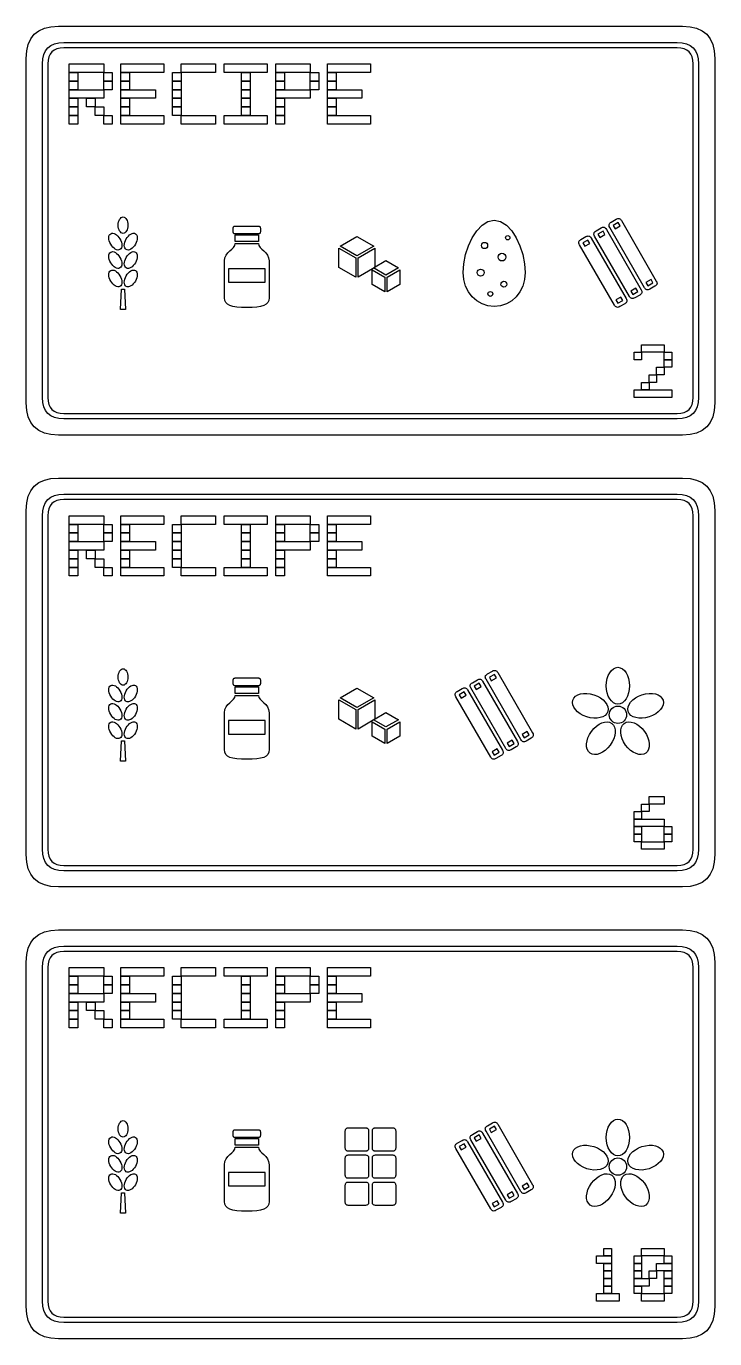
# Model space of a CAD drawing. Extents: x 4 to 272, y 4 to 252.
# Drawn here: x 72 to 136, y 130 to 252 of the extents above; entities that cross this region are included whole.
import ezdxf

# ---------------------------------------------------------------- set-up
doc = ezdxf.new("R2010")
doc.units = 0
doc.layers.add('CUT', color=1, linetype='CONTINUOUS')
doc.layers.add('RASTER', color=7, linetype='CONTINUOUS')

msp = doc.modelspace()

# ---------------------------------------------------------------- linework, layer by layer
at = {"layer": 'CUT'}
for points in [[(72, 249), (72.047, 249.703), (72.188, 250.313), (72.422, 250.828), (72.75, 251.25), (73.172, 251.578), (73.688, 251.813), (74.297, 251.953), (75, 252), (133, 252), (133.703, 251.953), (134.313, 251.813), (134.828, 251.578), (135.25, 251.25), (135.578, 250.828), (135.813, 250.313), (135.953, 249.703), (136, 249), (136, 217), (135.953, 216.297), (135.813, 215.688), (135.578, 215.172), (135.25, 214.75), (134.828, 214.422), (134.313, 214.188), (133.703, 214.047), (133, 214), (75, 214), (74.297, 214.047), (73.688, 214.188), (73.172, 214.422), (72.75, 214.75), (72.422, 215.172), (72.188, 215.688), (72.047, 216.297), (72, 217)], [(72, 207), (72.047, 207.703), (72.188, 208.313), (72.422, 208.828), (72.75, 209.25), (73.172, 209.578), (73.688, 209.813), (74.297, 209.953), (75, 210), (133, 210), (133.703, 209.953), (134.313, 209.813), (134.828, 209.578), (135.25, 209.25), (135.578, 208.828), (135.813, 208.313), (135.953, 207.703), (136, 207), (136, 175), (135.953, 174.297), (135.813, 173.688), (135.578, 173.172), (135.25, 172.75), (134.828, 172.422), (134.313, 172.188), (133.703, 172.047), (133, 172), (75, 172), (74.297, 172.047), (73.688, 172.188), (73.172, 172.422), (72.75, 172.75), (72.422, 173.172), (72.188, 173.688), (72.047, 174.297), (72, 175)], [(72, 165), (72.047, 165.703), (72.188, 166.313), (72.422, 166.828), (72.75, 167.25), (73.172, 167.578), (73.688, 167.813), (74.297, 167.953), (75, 168), (133, 168), (133.703, 167.953), (134.313, 167.813), (134.828, 167.578), (135.25, 167.25), (135.578, 166.828), (135.813, 166.313), (135.953, 165.703), (136, 165), (136, 133), (135.953, 132.297), (135.813, 131.688), (135.578, 131.172), (135.25, 130.75), (134.828, 130.422), (134.313, 130.188), (133.703, 130.047), (133, 130), (75, 130), (74.297, 130.047), (73.688, 130.188), (73.172, 130.422), (72.75, 130.75), (72.422, 131.172), (72.188, 131.688), (72.047, 132.297), (72, 133)]]:
    msp.add_lwpolyline(points, close=True, dxfattribs=at)
at = {"layer": 'RASTER'}
for points in [[(73.5, 248.5), (73.531, 248.969), (73.625, 249.375), (73.781, 249.719), (74, 250), (74.281, 250.219), (74.625, 250.375), (75.031, 250.469), (75.5, 250.5), (132.5, 250.5), (132.969, 250.469), (133.375, 250.375), (133.719, 250.219), (134, 250), (134.219, 249.719), (134.375, 249.375), (134.469, 248.969), (134.5, 248.5), (134.5, 217.5), (134.469, 217.031), (134.375, 216.625), (134.219, 216.281), (134, 216), (133.719, 215.781), (133.375, 215.625), (132.969, 215.531), (132.5, 215.5), (75.5, 215.5), (75.031, 215.531), (74.625, 215.625), (74.281, 215.781), (74, 216), (73.781, 216.281), (73.625, 216.625), (73.531, 217.031), (73.5, 217.5)], [(74, 248.5), (74, 217.5), (74.023, 217.148), (74.094, 216.844), (74.211, 216.586), (74.375, 216.375), (74.586, 216.211), (74.844, 216.094), (75.148, 216.023), (75.5, 216), (132.5, 216), (132.852, 216.023), (133.156, 216.094), (133.414, 216.211), (133.625, 216.375), (133.789, 216.586), (133.906, 216.844), (133.977, 217.148), (134, 217.5), (134, 248.5), (133.977, 248.852), (133.906, 249.156), (133.789, 249.414), (133.625, 249.625), (133.414, 249.789), (133.156, 249.906), (132.852, 249.977), (132.5, 250), (75.5, 250), (75.148, 249.977), (74.844, 249.906), (74.586, 249.789), (74.375, 249.625), (74.211, 249.414), (74.094, 249.156), (74.023, 248.852), (74, 248.5)], [(76, 248.5), (79.2, 248.5), (79.2, 247.7), (76, 247.7)], [(76, 247.7), (76.8, 247.7), (76.8, 246.9), (76, 246.9)], [(79.2, 247.7), (80, 247.7), (80, 246.9), (79.2, 246.9)], [(80.8, 248.5), (84.8, 248.5), (84.8, 247.7), (80.8, 247.7)], [(80.8, 247.7), (81.6, 247.7), (81.6, 246.9), (80.8, 246.9)], [(85.6, 247.7), (86.4, 247.7), (86.4, 246.9), (85.6, 246.9)], [(86.4, 248.5), (89.6, 248.5), (89.6, 247.7), (86.4, 247.7)], [(90.4, 248.5), (94.4, 248.5), (94.4, 247.7), (90.4, 247.7)], [(92, 247.7), (92.8, 247.7), (92.8, 246.9), (92, 246.9)], [(95.2, 248.5), (98.4, 248.5), (98.4, 247.7), (95.2, 247.7)], [(95.2, 247.7), (96, 247.7), (96, 246.9), (95.2, 246.9)], [(98.4, 247.7), (99.2, 247.7), (99.2, 246.9), (98.4, 246.9)], [(100, 248.5), (104, 248.5), (104, 247.7), (100, 247.7)], [(100, 247.7), (100.8, 247.7), (100.8, 246.9), (100, 246.9)], [(76, 246.9), (76.8, 246.9), (76.8, 246.1), (76, 246.1)], [(79.2, 246.9), (80, 246.9), (80, 246.1), (79.2, 246.1)], [(80.8, 246.9), (81.6, 246.9), (81.6, 246.1), (80.8, 246.1)], [(85.6, 246.9), (86.4, 246.9), (86.4, 246.1), (85.6, 246.1)], [(92, 246.9), (92.8, 246.9), (92.8, 246.1), (92, 246.1)], [(95.2, 246.9), (96, 246.9), (96, 246.1), (95.2, 246.1)], [(98.4, 246.9), (99.2, 246.9), (99.2, 246.1), (98.4, 246.1)], [(100, 246.9), (100.8, 246.9), (100.8, 246.1), (100, 246.1)], [(76, 246.1), (79.2, 246.1), (79.2, 245.3), (76, 245.3)], [(76, 245.3), (76.8, 245.3), (76.8, 244.5), (76, 244.5)], [(77.6, 245.3), (78.4, 245.3), (78.4, 244.5), (77.6, 244.5)], [(80.8, 246.1), (84, 246.1), (84, 245.3), (80.8, 245.3)], [(80.8, 245.3), (81.6, 245.3), (81.6, 244.5), (80.8, 244.5)], [(85.6, 246.1), (86.4, 246.1), (86.4, 245.3), (85.6, 245.3)], [(85.6, 245.3), (86.4, 245.3), (86.4, 244.5), (85.6, 244.5)], [(92, 246.1), (92.8, 246.1), (92.8, 245.3), (92, 245.3)], [(92, 245.3), (92.8, 245.3), (92.8, 244.5), (92, 244.5)], [(95.2, 246.1), (98.4, 246.1), (98.4, 245.3), (95.2, 245.3)], [(95.2, 245.3), (96, 245.3), (96, 244.5), (95.2, 244.5)], [(100, 246.1), (103.2, 246.1), (103.2, 245.3), (100, 245.3)], [(100, 245.3), (100.8, 245.3), (100.8, 244.5), (100, 244.5)], [(76, 244.5), (76.8, 244.5), (76.8, 243.7), (76, 243.7)], [(78.4, 244.5), (79.2, 244.5), (79.2, 243.7), (78.4, 243.7)], [(80.8, 244.5), (81.6, 244.5), (81.6, 243.7), (80.8, 243.7)], [(85.6, 244.5), (86.4, 244.5), (86.4, 243.7), (85.6, 243.7)], [(92, 244.5), (92.8, 244.5), (92.8, 243.7), (92, 243.7)], [(95.2, 244.5), (96, 244.5), (96, 243.7), (95.2, 243.7)], [(100, 244.5), (100.8, 244.5), (100.8, 243.7), (100, 243.7)], [(76, 243.7), (76.8, 243.7), (76.8, 242.9), (76, 242.9)], [(79.2, 243.7), (80, 243.7), (80, 242.9), (79.2, 242.9)], [(80.8, 243.7), (84.8, 243.7), (84.8, 242.9), (80.8, 242.9)], [(86.4, 243.7), (89.6, 243.7), (89.6, 242.9), (86.4, 242.9)], [(90.4, 243.7), (94.4, 243.7), (94.4, 242.9), (90.4, 242.9)], [(95.2, 243.7), (96, 243.7), (96, 242.9), (95.2, 242.9)], [(100, 243.7), (104, 243.7), (104, 242.9), (100, 242.9)], [(81.45, 233.51), (81.441, 233.356), (81.415, 233.212), (81.373, 233.082), (81.318, 232.969), (81.252, 232.876), (81.175, 232.805), (81.091, 232.761), (81, 232.745), (80.909, 232.761), (80.825, 232.805), (80.748, 232.876), (80.682, 232.969), (80.627, 233.082), (80.585, 233.212), (80.559, 233.356), (80.55, 233.51), (80.559, 233.664), (80.585, 233.808), (80.627, 233.938), (80.682, 234.051), (80.748, 234.144), (80.825, 234.215), (80.909, 234.259), (81, 234.275), (81.091, 234.259), (81.175, 234.215), (81.252, 234.144), (81.318, 234.051), (81.373, 233.938), (81.415, 233.808), (81.441, 233.664), (81.45, 233.51)], [(91.24, 233.24), (91.243, 233.282), (91.251, 233.319), (91.265, 233.35), (91.285, 233.375), (91.31, 233.395), (91.341, 233.409), (91.378, 233.417), (91.42, 233.42), (93.58, 233.42), (93.622, 233.417), (93.659, 233.409), (93.69, 233.395), (93.715, 233.375), (93.735, 233.35), (93.749, 233.319), (93.757, 233.282), (93.76, 233.24), (93.76, 232.88), (93.757, 232.838), (93.749, 232.801), (93.735, 232.77), (93.715, 232.745), (93.69, 232.725), (93.659, 232.711), (93.622, 232.703), (93.58, 232.7), (91.42, 232.7), (91.378, 232.703), (91.341, 232.711), (91.31, 232.725), (91.285, 232.745), (91.265, 232.77), (91.251, 232.801), (91.243, 232.838), (91.24, 232.88)], [(115.5, 233.96), (116.089, 233.84), (116.633, 233.504), (117.123, 232.992), (117.548, 232.34), (117.896, 231.587), (118.158, 230.771), (118.323, 229.929), (118.38, 229.1), (118.323, 228.448), (118.158, 227.848), (117.896, 227.312), (117.548, 226.85), (117.123, 226.472), (116.633, 226.189), (116.089, 226.012), (115.5, 225.95), (114.911, 226.012), (114.367, 226.189), (113.877, 226.472), (113.453, 226.85), (113.104, 227.312), (112.842, 227.848), (112.677, 228.448), (112.62, 229.1), (112.677, 229.929), (112.842, 230.771), (113.104, 231.587), (113.453, 232.34), (113.877, 232.992), (114.367, 233.504), (114.911, 233.84), (115.5, 233.96)], [(124.834, 232.491), (124.797, 232.567), (124.775, 232.639), (124.769, 232.706), (124.777, 232.77), (124.802, 232.829), (124.841, 232.884), (124.896, 232.936), (124.966, 232.983), (125.434, 233.253), (125.51, 233.29), (125.581, 233.312), (125.649, 233.319), (125.713, 233.31), (125.772, 233.286), (125.827, 233.246), (125.879, 233.191), (125.926, 233.121), (129.166, 227.509), (129.203, 227.433), (129.225, 227.361), (129.231, 227.294), (129.223, 227.23), (129.198, 227.171), (129.159, 227.116), (129.104, 227.064), (129.034, 227.017), (128.566, 226.747), (128.49, 226.71), (128.419, 226.688), (128.351, 226.681), (128.287, 226.69), (128.228, 226.714), (128.173, 226.754), (128.121, 226.809), (128.074, 226.879)], [(126.237, 233.301), (126.2, 233.377), (126.178, 233.449), (126.172, 233.516), (126.18, 233.58), (126.204, 233.639), (126.244, 233.694), (126.299, 233.746), (126.369, 233.793), (126.837, 234.063), (126.913, 234.1), (126.984, 234.122), (127.052, 234.129), (127.116, 234.12), (127.175, 234.096), (127.23, 234.056), (127.281, 234.001), (127.329, 233.931), (130.569, 228.319), (130.606, 228.243), (130.628, 228.171), (130.634, 228.104), (130.626, 228.04), (130.601, 227.981), (130.562, 227.926), (130.507, 227.874), (130.437, 227.827), (129.969, 227.557), (129.893, 227.52), (129.821, 227.498), (129.754, 227.491), (129.69, 227.5), (129.631, 227.524), (129.576, 227.564), (129.524, 227.619), (129.477, 227.689)], [(126.549, 233.481), (126.729, 233.169), (127.197, 233.439), (127.017, 233.751), (126.549, 233.481)], [(80.709, 232.228), (80.786, 232.073), (80.841, 231.92), (80.874, 231.771), (80.885, 231.631), (80.874, 231.504), (80.841, 231.394), (80.785, 231.304), (80.708, 231.24), (80.612, 231.205), (80.507, 231.201), (80.395, 231.228), (80.279, 231.281), (80.164, 231.361), (80.051, 231.464), (79.946, 231.588), (79.851, 231.733), (79.774, 231.887), (79.719, 232.04), (79.686, 232.189), (79.675, 232.329), (79.686, 232.456), (79.719, 232.566), (79.775, 232.656), (79.853, 232.72), (79.948, 232.755), (80.053, 232.759), (80.165, 232.732), (80.281, 232.679), (80.396, 232.599), (80.509, 232.496), (80.614, 232.372), (80.709, 232.228)], [(82.149, 231.733), (82.054, 231.588), (81.949, 231.464), (81.836, 231.361), (81.721, 231.281), (81.605, 231.228), (81.493, 231.201), (81.388, 231.205), (81.293, 231.24), (81.215, 231.304), (81.159, 231.394), (81.126, 231.504), (81.115, 231.631), (81.126, 231.771), (81.159, 231.92), (81.214, 232.073), (81.291, 232.228), (81.386, 232.372), (81.491, 232.496), (81.604, 232.599), (81.719, 232.679), (81.835, 232.732), (81.947, 232.759), (82.052, 232.755), (82.148, 232.72), (82.225, 232.656), (82.281, 232.566), (82.314, 232.456), (82.325, 232.329), (82.314, 232.189), (82.281, 232.04), (82.226, 231.887), (82.149, 231.733)], [(91.42, 231.8), (93.58, 231.8), (93.623, 231.612), (93.735, 231.446), (93.893, 231.287), (94.075, 231.125), (94.257, 230.946), (94.415, 230.737), (94.527, 230.486), (94.57, 230.18), (94.57, 226.76), (94.54, 226.515), (94.449, 226.316), (94.295, 226.159), (94.075, 226.04), (93.788, 225.955), (93.431, 225.899), (93.002, 225.869), (92.5, 225.86), (91.998, 225.869), (91.569, 225.899), (91.212, 225.955), (90.925, 226.04), (90.705, 226.159), (90.551, 226.316), (90.46, 226.515), (90.43, 226.76), (90.43, 230.18), (90.473, 230.486), (90.585, 230.737), (90.743, 230.946), (90.925, 231.125), (91.107, 231.287), (91.265, 231.446), (91.377, 231.612), (91.42, 231.8)], [(91.42, 232.61), (93.58, 232.61), (93.58, 231.98), (91.42, 231.98)], [(102.74, 232.466), (104.306, 231.566), (102.74, 230.666), (101.174, 231.566)], [(123.431, 231.681), (123.394, 231.757), (123.372, 231.829), (123.366, 231.896), (123.374, 231.96), (123.399, 232.019), (123.438, 232.074), (123.493, 232.126), (123.563, 232.173), (124.031, 232.443), (124.107, 232.48), (124.179, 232.502), (124.246, 232.509), (124.31, 232.5), (124.369, 232.476), (124.424, 232.436), (124.476, 232.381), (124.523, 232.311), (127.763, 226.699), (127.8, 226.623), (127.822, 226.551), (127.828, 226.484), (127.82, 226.42), (127.796, 226.361), (127.756, 226.306), (127.701, 226.254), (127.631, 226.207), (127.163, 225.937), (127.087, 225.9), (127.016, 225.878), (126.948, 225.871), (126.884, 225.88), (126.825, 225.904), (126.77, 225.944), (126.719, 225.999), (126.671, 226.069)], [(123.743, 231.861), (123.923, 231.549), (124.391, 231.819), (124.211, 232.131), (123.743, 231.861)], [(125.146, 232.671), (125.326, 232.359), (125.794, 232.629), (125.614, 232.941), (125.146, 232.671)], [(80.709, 230.517), (80.786, 230.363), (80.841, 230.21), (80.874, 230.061), (80.885, 229.921), (80.874, 229.794), (80.841, 229.684), (80.785, 229.594), (80.708, 229.53), (80.612, 229.495), (80.507, 229.491), (80.395, 229.518), (80.279, 229.571), (80.164, 229.651), (80.051, 229.754), (79.946, 229.878), (79.851, 230.023), (79.774, 230.177), (79.719, 230.33), (79.686, 230.479), (79.675, 230.619), (79.686, 230.746), (79.719, 230.856), (79.775, 230.946), (79.853, 231.01), (79.948, 231.045), (80.053, 231.049), (80.165, 231.022), (80.281, 230.969), (80.396, 230.889), (80.509, 230.786), (80.614, 230.662), (80.709, 230.517)], [(82.149, 230.023), (82.054, 229.878), (81.949, 229.754), (81.836, 229.651), (81.721, 229.571), (81.605, 229.518), (81.493, 229.491), (81.388, 229.495), (81.293, 229.53), (81.215, 229.594), (81.159, 229.684), (81.126, 229.794), (81.115, 229.921), (81.126, 230.061), (81.159, 230.21), (81.214, 230.363), (81.291, 230.517), (81.386, 230.662), (81.491, 230.786), (81.604, 230.889), (81.719, 230.969), (81.835, 231.022), (81.947, 231.049), (82.052, 231.045), (82.148, 231.01), (82.225, 230.946), (82.281, 230.856), (82.314, 230.746), (82.325, 230.619), (82.314, 230.479), (82.281, 230.33), (82.226, 230.177), (82.149, 230.023)], [(101.064, 231.377), (102.63, 230.477), (102.63, 228.677), (101.064, 229.577)], [(102.85, 230.477), (104.416, 231.377), (104.416, 229.577), (102.85, 228.677)], [(90.79, 229.46), (90.79, 228.2), (94.21, 228.2), (94.21, 229.46), (90.79, 229.46)], [(105.44, 230.216), (106.614, 229.541), (105.44, 228.866), (104.266, 229.541)], [(80.709, 228.808), (80.786, 228.653), (80.841, 228.5), (80.874, 228.351), (80.885, 228.211), (80.874, 228.084), (80.841, 227.974), (80.785, 227.884), (80.708, 227.82), (80.612, 227.785), (80.507, 227.781), (80.395, 227.808), (80.279, 227.861), (80.164, 227.941), (80.051, 228.044), (79.946, 228.168), (79.851, 228.313), (79.774, 228.467), (79.719, 228.62), (79.686, 228.769), (79.675, 228.909), (79.686, 229.036), (79.719, 229.146), (79.775, 229.236), (79.853, 229.3), (79.948, 229.335), (80.053, 229.339), (80.165, 229.312), (80.281, 229.259), (80.396, 229.179), (80.509, 229.076), (80.614, 228.952), (80.709, 228.808)], [(82.149, 228.313), (82.054, 228.168), (81.949, 228.044), (81.836, 227.941), (81.721, 227.861), (81.605, 227.808), (81.493, 227.781), (81.388, 227.785), (81.293, 227.82), (81.215, 227.884), (81.159, 227.974), (81.126, 228.084), (81.115, 228.211), (81.126, 228.351), (81.159, 228.5), (81.214, 228.653), (81.291, 228.808), (81.386, 228.952), (81.491, 229.076), (81.604, 229.179), (81.719, 229.259), (81.835, 229.312), (81.947, 229.339), (82.052, 229.335), (82.148, 229.3), (82.225, 229.236), (82.281, 229.146), (82.314, 229.036), (82.325, 228.909), (82.314, 228.769), (82.281, 228.62), (82.226, 228.467), (82.149, 228.313)], [(104.156, 229.352), (105.33, 228.677), (105.33, 227.327), (104.156, 228.002)], [(105.55, 228.677), (106.724, 229.352), (106.724, 228.002), (105.55, 227.327)], [(129.609, 228.181), (129.789, 227.869), (130.257, 228.139), (130.077, 228.451), (129.609, 228.181)], [(80.865, 227.57), (81.135, 227.57), (81.225, 225.68), (80.775, 225.68)], [(128.206, 227.371), (128.386, 227.059), (128.854, 227.329), (128.674, 227.641), (128.206, 227.371)], [(126.803, 226.561), (126.983, 226.249), (127.451, 226.519), (127.271, 226.831), (126.803, 226.561)], [(129.2, 222.4), (131.3, 222.4), (131.3, 221.7), (129.2, 221.7)], [(128.5, 221.7), (129.2, 221.7), (129.2, 221), (128.5, 221)], [(131.3, 221.7), (132, 221.7), (132, 221), (131.3, 221)], [(131.3, 221), (132, 221), (132, 220.3), (131.3, 220.3)], [(129.9, 219.6), (130.6, 219.6), (130.6, 218.9), (129.9, 218.9)], [(130.6, 220.3), (131.3, 220.3), (131.3, 219.6), (130.6, 219.6)], [(129.2, 218.9), (129.9, 218.9), (129.9, 218.2), (129.2, 218.2)], [(128.5, 218.2), (132, 218.2), (132, 217.5), (128.5, 217.5)], [(73.5, 206.5), (73.531, 206.969), (73.625, 207.375), (73.781, 207.719), (74, 208), (74.281, 208.219), (74.625, 208.375), (75.031, 208.469), (75.5, 208.5), (132.5, 208.5), (132.969, 208.469), (133.375, 208.375), (133.719, 208.219), (134, 208), (134.219, 207.719), (134.375, 207.375), (134.469, 206.969), (134.5, 206.5), (134.5, 175.5), (134.469, 175.031), (134.375, 174.625), (134.219, 174.281), (134, 174), (133.719, 173.781), (133.375, 173.625), (132.969, 173.531), (132.5, 173.5), (75.5, 173.5), (75.031, 173.531), (74.625, 173.625), (74.281, 173.781), (74, 174), (73.781, 174.281), (73.625, 174.625), (73.531, 175.031), (73.5, 175.5)], [(74, 206.5), (74, 175.5), (74.023, 175.148), (74.094, 174.844), (74.211, 174.586), (74.375, 174.375), (74.586, 174.211), (74.844, 174.094), (75.148, 174.023), (75.5, 174), (132.5, 174), (132.852, 174.023), (133.156, 174.094), (133.414, 174.211), (133.625, 174.375), (133.789, 174.586), (133.906, 174.844), (133.977, 175.148), (134, 175.5), (134, 206.5), (133.977, 206.852), (133.906, 207.156), (133.789, 207.414), (133.625, 207.625), (133.414, 207.789), (133.156, 207.906), (132.852, 207.977), (132.5, 208), (75.5, 208), (75.148, 207.977), (74.844, 207.906), (74.586, 207.789), (74.375, 207.625), (74.211, 207.414), (74.094, 207.156), (74.023, 206.852), (74, 206.5)], [(76, 206.5), (79.2, 206.5), (79.2, 205.7), (76, 205.7)], [(80.8, 206.5), (84.8, 206.5), (84.8, 205.7), (80.8, 205.7)], [(86.4, 206.5), (89.6, 206.5), (89.6, 205.7), (86.4, 205.7)], [(90.4, 206.5), (94.4, 206.5), (94.4, 205.7), (90.4, 205.7)], [(95.2, 206.5), (98.4, 206.5), (98.4, 205.7), (95.2, 205.7)], [(100, 206.5), (104, 206.5), (104, 205.7), (100, 205.7)], [(76, 205.7), (76.8, 205.7), (76.8, 204.9), (76, 204.9)], [(79.2, 205.7), (80, 205.7), (80, 204.9), (79.2, 204.9)], [(80.8, 205.7), (81.6, 205.7), (81.6, 204.9), (80.8, 204.9)], [(85.6, 205.7), (86.4, 205.7), (86.4, 204.9), (85.6, 204.9)], [(92, 205.7), (92.8, 205.7), (92.8, 204.9), (92, 204.9)], [(95.2, 205.7), (96, 205.7), (96, 204.9), (95.2, 204.9)], [(98.4, 205.7), (99.2, 205.7), (99.2, 204.9), (98.4, 204.9)], [(100, 205.7), (100.8, 205.7), (100.8, 204.9), (100, 204.9)], [(76, 204.9), (76.8, 204.9), (76.8, 204.1), (76, 204.1)], [(76, 204.1), (79.2, 204.1), (79.2, 203.3), (76, 203.3)], [(79.2, 204.9), (80, 204.9), (80, 204.1), (79.2, 204.1)], [(80.8, 204.9), (81.6, 204.9), (81.6, 204.1), (80.8, 204.1)], [(80.8, 204.1), (84, 204.1), (84, 203.3), (80.8, 203.3)], [(85.6, 204.9), (86.4, 204.9), (86.4, 204.1), (85.6, 204.1)], [(85.6, 204.1), (86.4, 204.1), (86.4, 203.3), (85.6, 203.3)], [(92, 204.9), (92.8, 204.9), (92.8, 204.1), (92, 204.1)], [(92, 204.1), (92.8, 204.1), (92.8, 203.3), (92, 203.3)], [(95.2, 204.9), (96, 204.9), (96, 204.1), (95.2, 204.1)], [(95.2, 204.1), (98.4, 204.1), (98.4, 203.3), (95.2, 203.3)], [(98.4, 204.9), (99.2, 204.9), (99.2, 204.1), (98.4, 204.1)], [(100, 204.9), (100.8, 204.9), (100.8, 204.1), (100, 204.1)], [(100, 204.1), (103.2, 204.1), (103.2, 203.3), (100, 203.3)], [(76, 203.3), (76.8, 203.3), (76.8, 202.5), (76, 202.5)], [(77.6, 203.3), (78.4, 203.3), (78.4, 202.5), (77.6, 202.5)], [(80.8, 203.3), (81.6, 203.3), (81.6, 202.5), (80.8, 202.5)], [(85.6, 203.3), (86.4, 203.3), (86.4, 202.5), (85.6, 202.5)], [(92, 203.3), (92.8, 203.3), (92.8, 202.5), (92, 202.5)], [(95.2, 203.3), (96, 203.3), (96, 202.5), (95.2, 202.5)], [(100, 203.3), (100.8, 203.3), (100.8, 202.5), (100, 202.5)], [(76, 202.5), (76.8, 202.5), (76.8, 201.7), (76, 201.7)], [(76, 201.7), (76.8, 201.7), (76.8, 200.9), (76, 200.9)], [(78.4, 202.5), (79.2, 202.5), (79.2, 201.7), (78.4, 201.7)], [(79.2, 201.7), (80, 201.7), (80, 200.9), (79.2, 200.9)], [(80.8, 202.5), (81.6, 202.5), (81.6, 201.7), (80.8, 201.7)], [(80.8, 201.7), (84.8, 201.7), (84.8, 200.9), (80.8, 200.9)], [(85.6, 202.5), (86.4, 202.5), (86.4, 201.7), (85.6, 201.7)], [(86.4, 201.7), (89.6, 201.7), (89.6, 200.9), (86.4, 200.9)], [(90.4, 201.7), (94.4, 201.7), (94.4, 200.9), (90.4, 200.9)], [(92, 202.5), (92.8, 202.5), (92.8, 201.7), (92, 201.7)], [(95.2, 202.5), (96, 202.5), (96, 201.7), (95.2, 201.7)], [(95.2, 201.7), (96, 201.7), (96, 200.9), (95.2, 200.9)], [(100, 202.5), (100.8, 202.5), (100.8, 201.7), (100, 201.7)], [(100, 201.7), (104, 201.7), (104, 200.9), (100, 200.9)], [(81.45, 191.51), (81.441, 191.356), (81.415, 191.212), (81.373, 191.082), (81.318, 190.969), (81.252, 190.876), (81.175, 190.805), (81.091, 190.761), (81, 190.745), (80.909, 190.761), (80.825, 190.805), (80.748, 190.876), (80.682, 190.969), (80.627, 191.082), (80.585, 191.212), (80.559, 191.356), (80.55, 191.51), (80.559, 191.664), (80.585, 191.808), (80.627, 191.938), (80.682, 192.051), (80.748, 192.144), (80.825, 192.215), (80.909, 192.259), (81, 192.275), (81.091, 192.259), (81.175, 192.215), (81.252, 192.144), (81.318, 192.051), (81.373, 191.938), (81.415, 191.808), (81.441, 191.664), (81.45, 191.51)], [(114.737, 191.301), (114.7, 191.377), (114.678, 191.449), (114.672, 191.516), (114.68, 191.58), (114.704, 191.639), (114.744, 191.694), (114.799, 191.746), (114.869, 191.793), (115.337, 192.063), (115.413, 192.1), (115.484, 192.122), (115.552, 192.129), (115.616, 192.12), (115.675, 192.096), (115.73, 192.056), (115.781, 192.001), (115.829, 191.931), (119.069, 186.319), (119.106, 186.243), (119.128, 186.171), (119.134, 186.104), (119.126, 186.04), (119.101, 185.981), (119.062, 185.926), (119.007, 185.874), (118.937, 185.827), (118.469, 185.557), (118.393, 185.52), (118.321, 185.498), (118.254, 185.491), (118.19, 185.5), (118.131, 185.524), (118.076, 185.564), (118.024, 185.619), (117.977, 185.689)], [(115.049, 191.481), (115.229, 191.169), (115.697, 191.439), (115.517, 191.751), (115.049, 191.481)], [(128.08, 190.7), (128.058, 190.355), (127.995, 190.034), (127.896, 189.744), (127.764, 189.491), (127.604, 189.282), (127.42, 189.124), (127.218, 189.025), (127, 188.99), (126.782, 189.025), (126.58, 189.124), (126.396, 189.282), (126.236, 189.491), (126.104, 189.744), (126.005, 190.034), (125.942, 190.355), (125.92, 190.7), (125.942, 191.045), (126.005, 191.366), (126.104, 191.656), (126.236, 191.909), (126.396, 192.118), (126.58, 192.276), (126.782, 192.375), (127, 192.41), (127.218, 192.375), (127.42, 192.276), (127.604, 192.118), (127.764, 191.909), (127.896, 191.656), (127.995, 191.366), (128.058, 191.045), (128.08, 190.7)], [(80.709, 190.228), (80.786, 190.073), (80.841, 189.92), (80.874, 189.771), (80.885, 189.631), (80.874, 189.504), (80.841, 189.394), (80.785, 189.304), (80.708, 189.24), (80.612, 189.205), (80.507, 189.201), (80.395, 189.228), (80.279, 189.281), (80.164, 189.361), (80.051, 189.464), (79.946, 189.588), (79.851, 189.733), (79.774, 189.887), (79.719, 190.04), (79.686, 190.189), (79.675, 190.329), (79.686, 190.456), (79.719, 190.566), (79.775, 190.656), (79.853, 190.72), (79.948, 190.755), (80.053, 190.759), (80.165, 190.732), (80.281, 190.679), (80.396, 190.599), (80.509, 190.496), (80.614, 190.372), (80.709, 190.228)], [(82.149, 189.733), (82.054, 189.588), (81.949, 189.464), (81.836, 189.361), (81.721, 189.281), (81.605, 189.228), (81.493, 189.201), (81.388, 189.205), (81.293, 189.24), (81.215, 189.304), (81.159, 189.394), (81.126, 189.504), (81.115, 189.631), (81.126, 189.771), (81.159, 189.92), (81.214, 190.073), (81.291, 190.228), (81.386, 190.372), (81.491, 190.496), (81.604, 190.599), (81.719, 190.679), (81.835, 190.732), (81.947, 190.759), (82.052, 190.755), (82.148, 190.72), (82.225, 190.656), (82.281, 190.566), (82.314, 190.456), (82.325, 190.329), (82.314, 190.189), (82.281, 190.04), (82.226, 189.887), (82.149, 189.733)], [(91.24, 191.24), (91.243, 191.282), (91.251, 191.319), (91.265, 191.35), (91.285, 191.375), (91.31, 191.395), (91.341, 191.409), (91.378, 191.417), (91.42, 191.42), (93.58, 191.42), (93.622, 191.417), (93.659, 191.409), (93.69, 191.395), (93.715, 191.375), (93.735, 191.35), (93.749, 191.319), (93.757, 191.282), (93.76, 191.24), (93.76, 190.88), (93.757, 190.838), (93.749, 190.801), (93.735, 190.77), (93.715, 190.745), (93.69, 190.725), (93.659, 190.711), (93.622, 190.703), (93.58, 190.7), (91.42, 190.7), (91.378, 190.703), (91.341, 190.711), (91.31, 190.725), (91.285, 190.745), (91.265, 190.77), (91.251, 190.801), (91.243, 190.838), (91.24, 190.88)], [(91.42, 190.61), (93.58, 190.61), (93.58, 189.98), (91.42, 189.98)], [(102.74, 190.466), (104.306, 189.566), (102.74, 188.666), (101.174, 189.566)], [(111.931, 189.681), (111.894, 189.757), (111.872, 189.829), (111.866, 189.896), (111.874, 189.96), (111.899, 190.019), (111.938, 190.074), (111.993, 190.126), (112.063, 190.173), (112.531, 190.443), (112.607, 190.48), (112.679, 190.502), (112.746, 190.509), (112.81, 190.5), (112.869, 190.476), (112.924, 190.436), (112.976, 190.381), (113.023, 190.311), (116.263, 184.699), (116.3, 184.623), (116.322, 184.551), (116.328, 184.484), (116.32, 184.42), (116.296, 184.361), (116.256, 184.306), (116.201, 184.254), (116.131, 184.207), (115.663, 183.937), (115.587, 183.9), (115.516, 183.878), (115.448, 183.871), (115.384, 183.88), (115.325, 183.904), (115.27, 183.944), (115.219, 183.999), (115.171, 184.069)], [(113.334, 190.491), (113.297, 190.567), (113.275, 190.639), (113.269, 190.706), (113.277, 190.77), (113.302, 190.829), (113.341, 190.884), (113.396, 190.936), (113.466, 190.983), (113.934, 191.253), (114.01, 191.29), (114.081, 191.312), (114.149, 191.319), (114.213, 191.31), (114.272, 191.286), (114.327, 191.246), (114.379, 191.191), (114.426, 191.121), (117.666, 185.509), (117.703, 185.433), (117.725, 185.361), (117.731, 185.294), (117.723, 185.23), (117.698, 185.171), (117.659, 185.116), (117.604, 185.064), (117.534, 185.017), (117.066, 184.747), (116.99, 184.71), (116.919, 184.688), (116.851, 184.681), (116.787, 184.69), (116.728, 184.714), (116.673, 184.754), (116.621, 184.809), (116.574, 184.879)], [(113.646, 190.671), (113.826, 190.359), (114.294, 190.629), (114.114, 190.941), (113.646, 190.671)], [(91.42, 189.8), (93.58, 189.8), (93.623, 189.612), (93.735, 189.446), (93.893, 189.287), (94.075, 189.125), (94.257, 188.946), (94.415, 188.737), (94.527, 188.486), (94.57, 188.18), (94.57, 184.76), (94.54, 184.515), (94.449, 184.316), (94.295, 184.159), (94.075, 184.04), (93.788, 183.955), (93.431, 183.899), (93.002, 183.869), (92.5, 183.86), (91.998, 183.869), (91.569, 183.899), (91.212, 183.955), (90.925, 184.04), (90.705, 184.159), (90.551, 184.316), (90.46, 184.515), (90.43, 184.76), (90.43, 188.18), (90.473, 188.486), (90.585, 188.737), (90.743, 188.946), (90.925, 189.125), (91.107, 189.287), (91.265, 189.446), (91.377, 189.612), (91.42, 189.8)], [(101.064, 189.377), (102.63, 188.477), (102.63, 186.677), (101.064, 187.577)], [(102.85, 188.477), (104.416, 189.377), (104.416, 187.577), (102.85, 186.677)], [(112.243, 189.861), (112.423, 189.549), (112.891, 189.819), (112.711, 190.131), (112.243, 189.861)], [(124.766, 189.861), (125.087, 189.734), (125.373, 189.575), (125.618, 189.391), (125.818, 189.187), (125.967, 188.97), (126.061, 188.747), (126.093, 188.524), (126.058, 188.306), (125.958, 188.11), (125.801, 187.948), (125.594, 187.822), (125.346, 187.734), (125.065, 187.687), (124.758, 187.682), (124.433, 187.722), (124.098, 187.807), (123.777, 187.935), (123.492, 188.094), (123.246, 188.278), (123.046, 188.482), (122.897, 188.698), (122.804, 188.921), (122.772, 189.145), (122.806, 189.363), (122.906, 189.559), (123.064, 189.721), (123.27, 189.847), (123.518, 189.934), (123.8, 189.982), (124.107, 189.986), (124.431, 189.947), (124.766, 189.861)], [(129.902, 187.807), (129.567, 187.722), (129.242, 187.682), (128.935, 187.687), (128.654, 187.734), (128.406, 187.822), (128.199, 187.948), (128.042, 188.11), (127.942, 188.306), (127.907, 188.524), (127.939, 188.747), (128.033, 188.97), (128.182, 189.187), (128.382, 189.391), (128.627, 189.575), (128.913, 189.734), (129.234, 189.861), (129.569, 189.947), (129.893, 189.986), (130.2, 189.982), (130.482, 189.934), (130.73, 189.847), (130.936, 189.721), (131.094, 189.559), (131.194, 189.363), (131.228, 189.145), (131.196, 188.921), (131.103, 188.698), (130.954, 188.482), (130.754, 188.278), (130.508, 188.094), (130.223, 187.935), (129.902, 187.807)], [(80.709, 188.517), (80.786, 188.363), (80.841, 188.21), (80.874, 188.061), (80.885, 187.921), (80.874, 187.794), (80.841, 187.684), (80.785, 187.594), (80.708, 187.53), (80.612, 187.495), (80.507, 187.491), (80.395, 187.518), (80.279, 187.571), (80.164, 187.651), (80.051, 187.754), (79.946, 187.878), (79.851, 188.023), (79.774, 188.177), (79.719, 188.33), (79.686, 188.479), (79.675, 188.619), (79.686, 188.746), (79.719, 188.856), (79.775, 188.946), (79.853, 189.01), (79.948, 189.045), (80.053, 189.049), (80.165, 189.022), (80.281, 188.969), (80.396, 188.889), (80.509, 188.786), (80.614, 188.662), (80.709, 188.517)], [(82.149, 188.023), (82.054, 187.878), (81.949, 187.754), (81.836, 187.651), (81.721, 187.571), (81.605, 187.518), (81.493, 187.491), (81.388, 187.495), (81.293, 187.53), (81.215, 187.594), (81.159, 187.684), (81.126, 187.794), (81.115, 187.921), (81.126, 188.061), (81.159, 188.21), (81.214, 188.363), (81.291, 188.517), (81.386, 188.662), (81.491, 188.786), (81.604, 188.889), (81.719, 188.969), (81.835, 189.022), (81.947, 189.049), (82.052, 189.045), (82.148, 189.01), (82.225, 188.946), (82.281, 188.856), (82.314, 188.746), (82.325, 188.619), (82.314, 188.479), (82.281, 188.33), (82.226, 188.177), (82.149, 188.023)], [(105.44, 188.216), (106.614, 187.541), (105.44, 186.866), (104.266, 187.541)], [(80.709, 186.808), (80.786, 186.653), (80.841, 186.5), (80.874, 186.351), (80.885, 186.211), (80.874, 186.084), (80.841, 185.974), (80.785, 185.884), (80.708, 185.82), (80.612, 185.785), (80.507, 185.781), (80.395, 185.808), (80.279, 185.861), (80.164, 185.941), (80.051, 186.044), (79.946, 186.168), (79.851, 186.313), (79.774, 186.467), (79.719, 186.62), (79.686, 186.769), (79.675, 186.909), (79.686, 187.036), (79.719, 187.146), (79.775, 187.236), (79.853, 187.3), (79.948, 187.335), (80.053, 187.339), (80.165, 187.312), (80.281, 187.259), (80.396, 187.179), (80.509, 187.076), (80.614, 186.952), (80.709, 186.808)], [(82.149, 186.313), (82.054, 186.168), (81.949, 186.044), (81.836, 185.941), (81.721, 185.861), (81.605, 185.808), (81.493, 185.781), (81.388, 185.785), (81.293, 185.82), (81.215, 185.884), (81.159, 185.974), (81.126, 186.084), (81.115, 186.211), (81.126, 186.351), (81.159, 186.5), (81.214, 186.653), (81.291, 186.808), (81.386, 186.952), (81.491, 187.076), (81.604, 187.179), (81.719, 187.259), (81.835, 187.312), (81.947, 187.339), (82.052, 187.335), (82.148, 187.3), (82.225, 187.236), (82.281, 187.146), (82.314, 187.036), (82.325, 186.909), (82.314, 186.769), (82.281, 186.62), (82.226, 186.467), (82.149, 186.313)], [(90.79, 187.46), (90.79, 186.2), (94.21, 186.2), (94.21, 187.46), (90.79, 187.46)], [(104.156, 187.352), (105.33, 186.677), (105.33, 185.327), (104.156, 186.002)], [(105.55, 186.677), (106.724, 187.352), (106.724, 186.002), (105.55, 185.327)], [(124.539, 186.45), (124.76, 186.716), (124.999, 186.939), (125.25, 187.116), (125.506, 187.243), (125.758, 187.318), (125.999, 187.337), (126.222, 187.299), (126.418, 187.199), (126.574, 187.043), (126.679, 186.843), (126.735, 186.608), (126.742, 186.345), (126.699, 186.063), (126.609, 185.769), (126.472, 185.473), (126.287, 185.181), (126.066, 184.915), (125.827, 184.692), (125.576, 184.516), (125.32, 184.389), (125.068, 184.314), (124.827, 184.294), (124.604, 184.332), (124.408, 184.432), (124.252, 184.588), (124.147, 184.788), (124.091, 185.023), (124.084, 185.286), (124.126, 185.569), (124.217, 185.862), (124.354, 186.159), (124.539, 186.45)], [(127.713, 185.181), (127.528, 185.473), (127.391, 185.769), (127.301, 186.063), (127.258, 186.345), (127.265, 186.608), (127.321, 186.843), (127.426, 187.043), (127.582, 187.199), (127.778, 187.299), (128.001, 187.337), (128.242, 187.318), (128.494, 187.243), (128.75, 187.116), (129.001, 186.939), (129.24, 186.716), (129.461, 186.45), (129.646, 186.159), (129.783, 185.862), (129.874, 185.569), (129.916, 185.286), (129.909, 185.023), (129.853, 184.788), (129.748, 184.588), (129.592, 184.432), (129.396, 184.332), (129.173, 184.294), (128.932, 184.314), (128.68, 184.389), (128.424, 184.516), (128.173, 184.692), (127.934, 184.915), (127.713, 185.181)], [(80.865, 185.57), (81.135, 185.57), (81.225, 183.68), (80.775, 183.68)], [(116.706, 185.371), (116.886, 185.059), (117.354, 185.329), (117.174, 185.641), (116.706, 185.371)], [(118.109, 186.181), (118.289, 185.869), (118.757, 186.139), (118.577, 186.451), (118.109, 186.181)], [(115.303, 184.561), (115.483, 184.249), (115.951, 184.519), (115.771, 184.831), (115.303, 184.561)], [(129.2, 179.7), (129.9, 179.7), (129.9, 179), (129.2, 179)], [(129.9, 180.4), (131.3, 180.4), (131.3, 179.7), (129.9, 179.7)], [(128.5, 179), (129.2, 179), (129.2, 178.3), (128.5, 178.3)], [(128.5, 178.3), (131.3, 178.3), (131.3, 177.6), (128.5, 177.6)], [(128.5, 177.6), (129.2, 177.6), (129.2, 176.9), (128.5, 176.9)], [(128.5, 176.9), (129.2, 176.9), (129.2, 176.2), (128.5, 176.2)], [(131.3, 177.6), (132, 177.6), (132, 176.9), (131.3, 176.9)], [(131.3, 176.9), (132, 176.9), (132, 176.2), (131.3, 176.2)], [(129.2, 176.2), (131.3, 176.2), (131.3, 175.5), (129.2, 175.5)], [(73.5, 164.5), (73.531, 164.969), (73.625, 165.375), (73.781, 165.719), (74, 166), (74.281, 166.219), (74.625, 166.375), (75.031, 166.469), (75.5, 166.5), (132.5, 166.5), (132.969, 166.469), (133.375, 166.375), (133.719, 166.219), (134, 166), (134.219, 165.719), (134.375, 165.375), (134.469, 164.969), (134.5, 164.5), (134.5, 133.5), (134.469, 133.031), (134.375, 132.625), (134.219, 132.281), (134, 132), (133.719, 131.781), (133.375, 131.625), (132.969, 131.531), (132.5, 131.5), (75.5, 131.5), (75.031, 131.531), (74.625, 131.625), (74.281, 131.781), (74, 132), (73.781, 132.281), (73.625, 132.625), (73.531, 133.031), (73.5, 133.5)], [(74, 164.5), (74, 133.5), (74.023, 133.148), (74.094, 132.844), (74.211, 132.586), (74.375, 132.375), (74.586, 132.211), (74.844, 132.094), (75.148, 132.023), (75.5, 132), (132.5, 132), (132.852, 132.023), (133.156, 132.094), (133.414, 132.211), (133.625, 132.375), (133.789, 132.586), (133.906, 132.844), (133.977, 133.148), (134, 133.5), (134, 164.5), (133.977, 164.852), (133.906, 165.156), (133.789, 165.414), (133.625, 165.625), (133.414, 165.789), (133.156, 165.906), (132.852, 165.977), (132.5, 166), (75.5, 166), (75.148, 165.977), (74.844, 165.906), (74.586, 165.789), (74.375, 165.625), (74.211, 165.414), (74.094, 165.156), (74.023, 164.852), (74, 164.5)], [(76, 164.5), (79.2, 164.5), (79.2, 163.7), (76, 163.7)], [(76, 163.7), (76.8, 163.7), (76.8, 162.9), (76, 162.9)], [(79.2, 163.7), (80, 163.7), (80, 162.9), (79.2, 162.9)], [(80.8, 164.5), (84.8, 164.5), (84.8, 163.7), (80.8, 163.7)], [(80.8, 163.7), (81.6, 163.7), (81.6, 162.9), (80.8, 162.9)], [(85.6, 163.7), (86.4, 163.7), (86.4, 162.9), (85.6, 162.9)], [(86.4, 164.5), (89.6, 164.5), (89.6, 163.7), (86.4, 163.7)], [(90.4, 164.5), (94.4, 164.5), (94.4, 163.7), (90.4, 163.7)], [(92, 163.7), (92.8, 163.7), (92.8, 162.9), (92, 162.9)], [(95.2, 164.5), (98.4, 164.5), (98.4, 163.7), (95.2, 163.7)], [(95.2, 163.7), (96, 163.7), (96, 162.9), (95.2, 162.9)], [(98.4, 163.7), (99.2, 163.7), (99.2, 162.9), (98.4, 162.9)], [(100, 164.5), (104, 164.5), (104, 163.7), (100, 163.7)], [(100, 163.7), (100.8, 163.7), (100.8, 162.9), (100, 162.9)], [(76, 162.9), (76.8, 162.9), (76.8, 162.1), (76, 162.1)], [(79.2, 162.9), (80, 162.9), (80, 162.1), (79.2, 162.1)], [(80.8, 162.9), (81.6, 162.9), (81.6, 162.1), (80.8, 162.1)], [(85.6, 162.9), (86.4, 162.9), (86.4, 162.1), (85.6, 162.1)], [(92, 162.9), (92.8, 162.9), (92.8, 162.1), (92, 162.1)], [(95.2, 162.9), (96, 162.9), (96, 162.1), (95.2, 162.1)], [(98.4, 162.9), (99.2, 162.9), (99.2, 162.1), (98.4, 162.1)], [(100, 162.9), (100.8, 162.9), (100.8, 162.1), (100, 162.1)], [(76, 162.1), (79.2, 162.1), (79.2, 161.3), (76, 161.3)], [(76, 161.3), (76.8, 161.3), (76.8, 160.5), (76, 160.5)], [(77.6, 161.3), (78.4, 161.3), (78.4, 160.5), (77.6, 160.5)], [(80.8, 162.1), (84, 162.1), (84, 161.3), (80.8, 161.3)], [(80.8, 161.3), (81.6, 161.3), (81.6, 160.5), (80.8, 160.5)], [(85.6, 162.1), (86.4, 162.1), (86.4, 161.3), (85.6, 161.3)], [(85.6, 161.3), (86.4, 161.3), (86.4, 160.5), (85.6, 160.5)], [(92, 162.1), (92.8, 162.1), (92.8, 161.3), (92, 161.3)], [(92, 161.3), (92.8, 161.3), (92.8, 160.5), (92, 160.5)], [(95.2, 162.1), (98.4, 162.1), (98.4, 161.3), (95.2, 161.3)], [(95.2, 161.3), (96, 161.3), (96, 160.5), (95.2, 160.5)], [(100, 162.1), (103.2, 162.1), (103.2, 161.3), (100, 161.3)], [(100, 161.3), (100.8, 161.3), (100.8, 160.5), (100, 160.5)], [(76, 160.5), (76.8, 160.5), (76.8, 159.7), (76, 159.7)], [(78.4, 160.5), (79.2, 160.5), (79.2, 159.7), (78.4, 159.7)], [(80.8, 160.5), (81.6, 160.5), (81.6, 159.7), (80.8, 159.7)], [(85.6, 160.5), (86.4, 160.5), (86.4, 159.7), (85.6, 159.7)], [(92, 160.5), (92.8, 160.5), (92.8, 159.7), (92, 159.7)], [(95.2, 160.5), (96, 160.5), (96, 159.7), (95.2, 159.7)], [(100, 160.5), (100.8, 160.5), (100.8, 159.7), (100, 159.7)], [(76, 159.7), (76.8, 159.7), (76.8, 158.9), (76, 158.9)], [(79.2, 159.7), (80, 159.7), (80, 158.9), (79.2, 158.9)], [(80.8, 159.7), (84.8, 159.7), (84.8, 158.9), (80.8, 158.9)], [(86.4, 159.7), (89.6, 159.7), (89.6, 158.9), (86.4, 158.9)], [(90.4, 159.7), (94.4, 159.7), (94.4, 158.9), (90.4, 158.9)], [(95.2, 159.7), (96, 159.7), (96, 158.9), (95.2, 158.9)], [(100, 159.7), (104, 159.7), (104, 158.9), (100, 158.9)], [(81.45, 149.51), (81.441, 149.356), (81.415, 149.212), (81.373, 149.082), (81.318, 148.969), (81.252, 148.876), (81.175, 148.805), (81.091, 148.761), (81, 148.745), (80.909, 148.761), (80.825, 148.805), (80.748, 148.876), (80.682, 148.969), (80.627, 149.082), (80.585, 149.212), (80.559, 149.356), (80.55, 149.51), (80.559, 149.664), (80.585, 149.808), (80.627, 149.938), (80.682, 150.051), (80.748, 150.144), (80.825, 150.215), (80.909, 150.259), (81, 150.275), (81.091, 150.259), (81.175, 150.215), (81.252, 150.144), (81.318, 150.051), (81.373, 149.938), (81.415, 149.808), (81.441, 149.664), (81.45, 149.51)], [(114.737, 149.301), (114.7, 149.377), (114.678, 149.449), (114.672, 149.516), (114.68, 149.58), (114.704, 149.639), (114.744, 149.694), (114.799, 149.746), (114.869, 149.793), (115.337, 150.063), (115.413, 150.1), (115.484, 150.122), (115.552, 150.129), (115.616, 150.12), (115.675, 150.096), (115.73, 150.056), (115.781, 150.001), (115.829, 149.931), (119.069, 144.319), (119.106, 144.243), (119.128, 144.171), (119.134, 144.104), (119.126, 144.04), (119.101, 143.981), (119.062, 143.926), (119.007, 143.874), (118.937, 143.827), (118.469, 143.557), (118.393, 143.52), (118.321, 143.498), (118.254, 143.491), (118.19, 143.5), (118.131, 143.524), (118.076, 143.564), (118.024, 143.619), (117.977, 143.689)], [(128.08, 148.7), (128.058, 148.355), (127.995, 148.034), (127.896, 147.744), (127.764, 147.491), (127.604, 147.282), (127.42, 147.124), (127.218, 147.025), (127, 146.99), (126.782, 147.025), (126.58, 147.124), (126.396, 147.282), (126.236, 147.491), (126.104, 147.744), (126.005, 148.034), (125.942, 148.355), (125.92, 148.7), (125.942, 149.045), (126.005, 149.366), (126.104, 149.656), (126.236, 149.909), (126.396, 150.118), (126.58, 150.276), (126.782, 150.375), (127, 150.41), (127.218, 150.375), (127.42, 150.276), (127.604, 150.118), (127.764, 149.909), (127.896, 149.656), (127.995, 149.366), (128.058, 149.045), (128.08, 148.7)], [(91.24, 149.24), (91.243, 149.282), (91.251, 149.319), (91.265, 149.35), (91.285, 149.375), (91.31, 149.395), (91.341, 149.409), (91.378, 149.417), (91.42, 149.42), (93.58, 149.42), (93.622, 149.417), (93.659, 149.409), (93.69, 149.395), (93.715, 149.375), (93.735, 149.35), (93.749, 149.319), (93.757, 149.282), (93.76, 149.24), (93.76, 148.88), (93.757, 148.838), (93.749, 148.801), (93.735, 148.77), (93.715, 148.745), (93.69, 148.725), (93.659, 148.711), (93.622, 148.703), (93.58, 148.7), (91.42, 148.7), (91.378, 148.703), (91.341, 148.711), (91.31, 148.725), (91.285, 148.745), (91.265, 148.77), (91.251, 148.801), (91.243, 148.838), (91.24, 148.88)], [(101.66, 149.33), (101.664, 149.393), (101.677, 149.448), (101.698, 149.495), (101.727, 149.532), (101.765, 149.562), (101.812, 149.583), (101.867, 149.596), (101.93, 149.6), (103.55, 149.6), (103.613, 149.596), (103.668, 149.583), (103.715, 149.562), (103.753, 149.533), (103.782, 149.495), (103.803, 149.448), (103.816, 149.393), (103.82, 149.33), (103.82, 147.71), (103.816, 147.647), (103.803, 147.592), (103.782, 147.545), (103.753, 147.508), (103.715, 147.478), (103.668, 147.457), (103.613, 147.444), (103.55, 147.44), (101.93, 147.44), (101.867, 147.444), (101.812, 147.457), (101.765, 147.478), (101.728, 147.508), (101.698, 147.545), (101.677, 147.592), (101.664, 147.647), (101.66, 147.71)], [(104.18, 149.33), (104.184, 149.393), (104.197, 149.448), (104.218, 149.495), (104.248, 149.532), (104.285, 149.562), (104.332, 149.583), (104.387, 149.596), (104.45, 149.6), (106.07, 149.6), (106.133, 149.596), (106.188, 149.583), (106.235, 149.562), (106.273, 149.533), (106.302, 149.495), (106.323, 149.448), (106.336, 149.393), (106.34, 149.33), (106.34, 147.71), (106.336, 147.647), (106.323, 147.592), (106.302, 147.545), (106.273, 147.508), (106.235, 147.478), (106.188, 147.457), (106.133, 147.444), (106.07, 147.44), (104.45, 147.44), (104.387, 147.444), (104.332, 147.457), (104.285, 147.478), (104.248, 147.508), (104.218, 147.545), (104.197, 147.592), (104.184, 147.647), (104.18, 147.71)], [(113.334, 148.491), (113.297, 148.567), (113.275, 148.639), (113.269, 148.706), (113.277, 148.77), (113.302, 148.829), (113.341, 148.884), (113.396, 148.936), (113.466, 148.983), (113.934, 149.253), (114.01, 149.29), (114.081, 149.312), (114.149, 149.319), (114.213, 149.31), (114.272, 149.286), (114.327, 149.246), (114.379, 149.191), (114.426, 149.121), (117.666, 143.509), (117.703, 143.433), (117.725, 143.361), (117.731, 143.294), (117.723, 143.23), (117.698, 143.171), (117.659, 143.116), (117.604, 143.064), (117.534, 143.017), (117.066, 142.747), (116.99, 142.71), (116.919, 142.688), (116.851, 142.681), (116.787, 142.69), (116.728, 142.714), (116.673, 142.754), (116.621, 142.809), (116.574, 142.879)], [(113.646, 148.671), (113.826, 148.359), (114.294, 148.629), (114.114, 148.941), (113.646, 148.671)], [(115.049, 149.481), (115.229, 149.169), (115.697, 149.439), (115.517, 149.751), (115.049, 149.481)], [(80.709, 148.228), (80.786, 148.073), (80.841, 147.92), (80.874, 147.771), (80.885, 147.631), (80.874, 147.504), (80.841, 147.394), (80.785, 147.304), (80.708, 147.24), (80.612, 147.205), (80.507, 147.201), (80.395, 147.228), (80.279, 147.281), (80.164, 147.361), (80.051, 147.464), (79.946, 147.588), (79.851, 147.733), (79.774, 147.887), (79.719, 148.04), (79.686, 148.189), (79.675, 148.329), (79.686, 148.456), (79.719, 148.566), (79.775, 148.656), (79.853, 148.72), (79.948, 148.755), (80.053, 148.759), (80.165, 148.732), (80.281, 148.679), (80.396, 148.599), (80.509, 148.496), (80.614, 148.372), (80.709, 148.228)], [(82.149, 147.733), (82.054, 147.588), (81.949, 147.464), (81.836, 147.361), (81.721, 147.281), (81.605, 147.228), (81.493, 147.201), (81.388, 147.205), (81.293, 147.24), (81.215, 147.304), (81.159, 147.394), (81.126, 147.504), (81.115, 147.631), (81.126, 147.771), (81.159, 147.92), (81.214, 148.073), (81.291, 148.228), (81.386, 148.372), (81.491, 148.496), (81.604, 148.599), (81.719, 148.679), (81.835, 148.732), (81.947, 148.759), (82.052, 148.755), (82.148, 148.72), (82.225, 148.656), (82.281, 148.566), (82.314, 148.456), (82.325, 148.329), (82.314, 148.189), (82.281, 148.04), (82.226, 147.887), (82.149, 147.733)], [(91.42, 147.8), (93.58, 147.8), (93.623, 147.612), (93.735, 147.446), (93.893, 147.287), (94.075, 147.125), (94.257, 146.946), (94.415, 146.737), (94.527, 146.486), (94.57, 146.18), (94.57, 142.76), (94.54, 142.515), (94.449, 142.316), (94.295, 142.159), (94.075, 142.04), (93.788, 141.955), (93.431, 141.899), (93.002, 141.869), (92.5, 141.86), (91.998, 141.869), (91.569, 141.899), (91.212, 141.955), (90.925, 142.04), (90.705, 142.159), (90.551, 142.316), (90.46, 142.515), (90.43, 142.76), (90.43, 146.18), (90.473, 146.486), (90.585, 146.737), (90.743, 146.946), (90.925, 147.125), (91.107, 147.287), (91.265, 147.446), (91.377, 147.612), (91.42, 147.8)], [(91.42, 148.61), (93.58, 148.61), (93.58, 147.98), (91.42, 147.98)], [(111.931, 147.681), (111.894, 147.757), (111.872, 147.829), (111.866, 147.896), (111.874, 147.96), (111.899, 148.019), (111.938, 148.074), (111.993, 148.126), (112.063, 148.173), (112.531, 148.443), (112.607, 148.48), (112.679, 148.502), (112.746, 148.509), (112.81, 148.5), (112.869, 148.476), (112.924, 148.436), (112.976, 148.381), (113.023, 148.311), (116.263, 142.699), (116.3, 142.623), (116.322, 142.551), (116.328, 142.484), (116.32, 142.42), (116.296, 142.361), (116.256, 142.306), (116.201, 142.254), (116.131, 142.207), (115.663, 141.937), (115.587, 141.9), (115.516, 141.878), (115.448, 141.871), (115.384, 141.88), (115.325, 141.904), (115.27, 141.944), (115.219, 141.999), (115.171, 142.069)], [(112.243, 147.861), (112.423, 147.549), (112.891, 147.819), (112.711, 148.131), (112.243, 147.861)], [(124.766, 147.861), (125.087, 147.734), (125.373, 147.575), (125.618, 147.391), (125.818, 147.187), (125.967, 146.97), (126.061, 146.747), (126.093, 146.524), (126.058, 146.306), (125.958, 146.11), (125.801, 145.948), (125.594, 145.822), (125.346, 145.734), (125.065, 145.687), (124.758, 145.682), (124.433, 145.722), (124.098, 145.807), (123.777, 145.935), (123.492, 146.094), (123.246, 146.278), (123.046, 146.482), (122.897, 146.698), (122.804, 146.921), (122.772, 147.145), (122.806, 147.363), (122.906, 147.559), (123.064, 147.721), (123.27, 147.847), (123.518, 147.934), (123.8, 147.982), (124.107, 147.986), (124.431, 147.947), (124.766, 147.861)], [(129.902, 145.807), (129.567, 145.722), (129.242, 145.682), (128.935, 145.687), (128.654, 145.734), (128.406, 145.822), (128.199, 145.948), (128.042, 146.11), (127.942, 146.306), (127.907, 146.524), (127.939, 146.747), (128.033, 146.97), (128.182, 147.187), (128.382, 147.391), (128.627, 147.575), (128.913, 147.734), (129.234, 147.861), (129.569, 147.947), (129.893, 147.986), (130.2, 147.982), (130.482, 147.934), (130.73, 147.847), (130.936, 147.721), (131.094, 147.559), (131.194, 147.363), (131.228, 147.145), (131.196, 146.921), (131.103, 146.698), (130.954, 146.482), (130.754, 146.278), (130.508, 146.094), (130.223, 145.935), (129.902, 145.807)], [(80.709, 146.517), (80.786, 146.363), (80.841, 146.21), (80.874, 146.061), (80.885, 145.921), (80.874, 145.794), (80.841, 145.684), (80.785, 145.594), (80.708, 145.53), (80.612, 145.495), (80.507, 145.491), (80.395, 145.518), (80.279, 145.571), (80.164, 145.651), (80.051, 145.754), (79.946, 145.878), (79.851, 146.023), (79.774, 146.177), (79.719, 146.33), (79.686, 146.479), (79.675, 146.619), (79.686, 146.746), (79.719, 146.856), (79.775, 146.946), (79.853, 147.01), (79.948, 147.045), (80.053, 147.049), (80.165, 147.022), (80.281, 146.969), (80.396, 146.889), (80.509, 146.786), (80.614, 146.662), (80.709, 146.517)], [(82.149, 146.023), (82.054, 145.878), (81.949, 145.754), (81.836, 145.651), (81.721, 145.571), (81.605, 145.518), (81.493, 145.491), (81.388, 145.495), (81.293, 145.53), (81.215, 145.594), (81.159, 145.684), (81.126, 145.794), (81.115, 145.921), (81.126, 146.061), (81.159, 146.21), (81.214, 146.363), (81.291, 146.517), (81.386, 146.662), (81.491, 146.786), (81.604, 146.889), (81.719, 146.969), (81.835, 147.022), (81.947, 147.049), (82.052, 147.045), (82.148, 147.01), (82.225, 146.946), (82.281, 146.856), (82.314, 146.746), (82.325, 146.619), (82.314, 146.479), (82.281, 146.33), (82.226, 146.177), (82.149, 146.023)], [(101.66, 146.81), (101.664, 146.873), (101.677, 146.928), (101.698, 146.975), (101.727, 147.013), (101.765, 147.042), (101.812, 147.063), (101.867, 147.076), (101.93, 147.08), (103.55, 147.08), (103.613, 147.076), (103.668, 147.063), (103.715, 147.042), (103.753, 147.013), (103.782, 146.975), (103.803, 146.928), (103.816, 146.873), (103.82, 146.81), (103.82, 145.19), (103.816, 145.127), (103.803, 145.072), (103.782, 145.025), (103.753, 144.988), (103.715, 144.958), (103.668, 144.937), (103.613, 144.924), (103.55, 144.92), (101.93, 144.92), (101.867, 144.924), (101.812, 144.937), (101.765, 144.958), (101.728, 144.988), (101.698, 145.025), (101.677, 145.072), (101.664, 145.127), (101.66, 145.19)], [(104.18, 146.81), (104.184, 146.873), (104.197, 146.928), (104.218, 146.975), (104.248, 147.013), (104.285, 147.042), (104.332, 147.063), (104.387, 147.076), (104.45, 147.08), (106.07, 147.08), (106.133, 147.076), (106.188, 147.063), (106.235, 147.042), (106.273, 147.013), (106.302, 146.975), (106.323, 146.928), (106.336, 146.873), (106.34, 146.81), (106.34, 145.19), (106.336, 145.127), (106.323, 145.072), (106.302, 145.025), (106.273, 144.988), (106.235, 144.958), (106.188, 144.937), (106.133, 144.924), (106.07, 144.92), (104.45, 144.92), (104.387, 144.924), (104.332, 144.937), (104.285, 144.958), (104.248, 144.988), (104.218, 145.025), (104.197, 145.072), (104.184, 145.127), (104.18, 145.19)], [(80.709, 144.808), (80.786, 144.653), (80.841, 144.5), (80.874, 144.351), (80.885, 144.211), (80.874, 144.084), (80.841, 143.974), (80.785, 143.884), (80.708, 143.82), (80.612, 143.785), (80.507, 143.781), (80.395, 143.808), (80.279, 143.861), (80.164, 143.941), (80.051, 144.044), (79.946, 144.168), (79.851, 144.313), (79.774, 144.467), (79.719, 144.62), (79.686, 144.769), (79.675, 144.909), (79.686, 145.036), (79.719, 145.146), (79.775, 145.236), (79.853, 145.3), (79.948, 145.335), (80.053, 145.339), (80.165, 145.312), (80.281, 145.259), (80.396, 145.179), (80.509, 145.076), (80.614, 144.952), (80.709, 144.808)], [(82.149, 144.313), (82.054, 144.168), (81.949, 144.044), (81.836, 143.941), (81.721, 143.861), (81.605, 143.808), (81.493, 143.781), (81.388, 143.785), (81.293, 143.82), (81.215, 143.884), (81.159, 143.974), (81.126, 144.084), (81.115, 144.211), (81.126, 144.351), (81.159, 144.5), (81.214, 144.653), (81.291, 144.808), (81.386, 144.952), (81.491, 145.076), (81.604, 145.179), (81.719, 145.259), (81.835, 145.312), (81.947, 145.339), (82.052, 145.335), (82.148, 145.3), (82.225, 145.236), (82.281, 145.146), (82.314, 145.036), (82.325, 144.909), (82.314, 144.769), (82.281, 144.62), (82.226, 144.467), (82.149, 144.313)], [(90.79, 145.46), (90.79, 144.2), (94.21, 144.2), (94.21, 145.46), (90.79, 145.46)], [(124.539, 144.45), (124.76, 144.716), (124.999, 144.939), (125.25, 145.116), (125.506, 145.243), (125.758, 145.318), (125.999, 145.337), (126.222, 145.299), (126.418, 145.199), (126.574, 145.043), (126.679, 144.843), (126.735, 144.608), (126.742, 144.345), (126.699, 144.063), (126.609, 143.769), (126.472, 143.473), (126.287, 143.181), (126.066, 142.915), (125.827, 142.692), (125.576, 142.516), (125.32, 142.389), (125.068, 142.314), (124.827, 142.294), (124.604, 142.332), (124.408, 142.432), (124.252, 142.588), (124.147, 142.788), (124.091, 143.023), (124.084, 143.286), (124.126, 143.569), (124.217, 143.862), (124.354, 144.159), (124.539, 144.45)], [(127.713, 143.181), (127.528, 143.473), (127.391, 143.769), (127.301, 144.063), (127.258, 144.345), (127.265, 144.608), (127.321, 144.843), (127.426, 145.043), (127.582, 145.199), (127.778, 145.299), (128.001, 145.337), (128.242, 145.318), (128.494, 145.243), (128.75, 145.116), (129.001, 144.939), (129.24, 144.716), (129.461, 144.45), (129.646, 144.159), (129.783, 143.862), (129.874, 143.569), (129.916, 143.286), (129.909, 143.023), (129.853, 142.788), (129.748, 142.588), (129.592, 142.432), (129.396, 142.332), (129.173, 142.294), (128.932, 142.314), (128.68, 142.389), (128.424, 142.516), (128.173, 142.692), (127.934, 142.915), (127.713, 143.181)], [(101.66, 144.29), (101.664, 144.353), (101.677, 144.408), (101.698, 144.455), (101.727, 144.492), (101.765, 144.522), (101.812, 144.543), (101.867, 144.556), (101.93, 144.56), (103.55, 144.56), (103.613, 144.556), (103.668, 144.543), (103.715, 144.522), (103.753, 144.493), (103.782, 144.455), (103.803, 144.408), (103.816, 144.353), (103.82, 144.29), (103.82, 142.67), (103.816, 142.607), (103.803, 142.552), (103.782, 142.505), (103.753, 142.468), (103.715, 142.438), (103.668, 142.417), (103.613, 142.404), (103.55, 142.4), (101.93, 142.4), (101.867, 142.404), (101.812, 142.417), (101.765, 142.438), (101.728, 142.468), (101.698, 142.505), (101.677, 142.552), (101.664, 142.607), (101.66, 142.67)], [(104.18, 144.29), (104.184, 144.353), (104.197, 144.408), (104.218, 144.455), (104.248, 144.492), (104.285, 144.522), (104.332, 144.543), (104.387, 144.556), (104.45, 144.56), (106.07, 144.56), (106.133, 144.556), (106.188, 144.543), (106.235, 144.522), (106.273, 144.493), (106.302, 144.455), (106.323, 144.408), (106.336, 144.353), (106.34, 144.29), (106.34, 142.67), (106.336, 142.607), (106.323, 142.552), (106.302, 142.505), (106.273, 142.468), (106.235, 142.438), (106.188, 142.417), (106.133, 142.404), (106.07, 142.4), (104.45, 142.4), (104.387, 142.404), (104.332, 142.417), (104.285, 142.438), (104.248, 142.468), (104.218, 142.505), (104.197, 142.552), (104.184, 142.607), (104.18, 142.67)], [(118.109, 144.181), (118.289, 143.869), (118.757, 144.139), (118.577, 144.451), (118.109, 144.181)], [(80.865, 143.57), (81.135, 143.57), (81.225, 141.68), (80.775, 141.68)], [(115.303, 142.561), (115.483, 142.249), (115.951, 142.519), (115.771, 142.831), (115.303, 142.561)], [(116.706, 143.371), (116.886, 143.059), (117.354, 143.329), (117.174, 143.641), (116.706, 143.371)], [(125.7, 138.4), (126.4, 138.4), (126.4, 137.7), (125.7, 137.7)], [(129.2, 138.4), (131.3, 138.4), (131.3, 137.7), (129.2, 137.7)], [(125, 137.7), (126.4, 137.7), (126.4, 137), (125, 137)], [(125.7, 137), (126.4, 137), (126.4, 136.3), (125.7, 136.3)], [(128.5, 137.7), (129.2, 137.7), (129.2, 137), (128.5, 137)], [(128.5, 137), (129.2, 137), (129.2, 136.3), (128.5, 136.3)], [(130.6, 137), (132, 137), (132, 136.3), (130.6, 136.3)], [(131.3, 137.7), (132, 137.7), (132, 137), (131.3, 137)], [(125.7, 136.3), (126.4, 136.3), (126.4, 135.6), (125.7, 135.6)], [(125.7, 135.6), (126.4, 135.6), (126.4, 134.9), (125.7, 134.9)], [(128.5, 136.3), (129.2, 136.3), (129.2, 135.6), (128.5, 135.6)], [(128.5, 135.6), (129.9, 135.6), (129.9, 134.9), (128.5, 134.9)], [(129.9, 136.3), (130.6, 136.3), (130.6, 135.6), (129.9, 135.6)], [(131.3, 136.3), (132, 136.3), (132, 135.6), (131.3, 135.6)], [(131.3, 135.6), (132, 135.6), (132, 134.9), (131.3, 134.9)], [(125, 134.2), (127.1, 134.2), (127.1, 133.5), (125, 133.5)], [(125.7, 134.9), (126.4, 134.9), (126.4, 134.2), (125.7, 134.2)], [(128.5, 134.9), (129.2, 134.9), (129.2, 134.2), (128.5, 134.2)], [(129.2, 134.2), (131.3, 134.2), (131.3, 133.5), (129.2, 133.5)], [(131.3, 134.9), (132, 134.9), (132, 134.2), (131.3, 134.2)]]:
    msp.add_lwpolyline(points, close=True, dxfattribs=at)
for centre, radius in [((114.6, 231.62), 0.288), ((116.76, 232.34), 0.198), ((116.22, 230.54), 0.36), ((114.24, 229.1), 0.315), ((116.4, 228.02), 0.27), ((115.14, 227.12), 0.225), ((127, 188), 0.81), ((127, 146), 0.81)]:
    msp.add_circle(centre, radius, dxfattribs=at)

doc.saveas('drawing.dxf')
